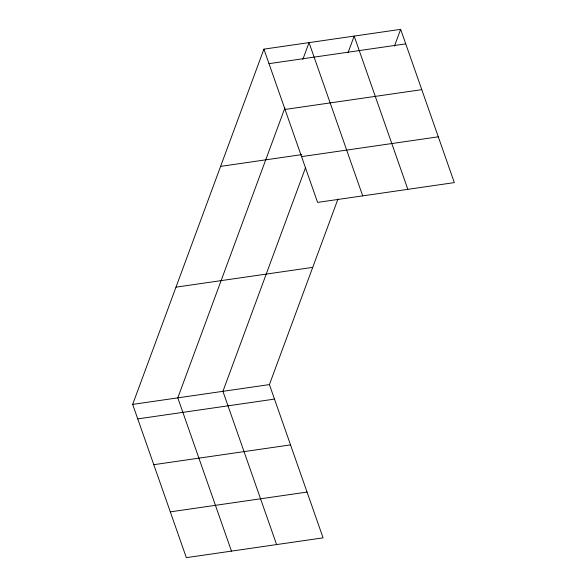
<?xml version="1.0" encoding="UTF-8"?>
<svg xmlns="http://www.w3.org/2000/svg" width="587" height="587" viewBox="0 0 587 587"><rect width="100%" height="100%" fill="white"/><g stroke="black" fill="none" stroke-linecap="round" stroke-linejoin="round"><path stroke-width="0.88" d="M337.958 199.059L269.418 384.595L323.085 537.853L186.343 557.65L132.669 404.392L263.915 49.147L400.657 29.35L454.331 182.608L317.582 202.405L263.915 49.147M284.908 107.927L177.795 397.861L231.469 551.12M302.855 59.36L309.041 42.616L362.707 195.875M305.622 167.471L222.921 391.324L276.594 544.582M347.981 52.83L354.166 36.078L407.833 189.337M394.471 46.094L400.657 29.35M268.993 63.66L405.742 43.856M285.033 109.446L421.774 89.65M220.602 166.378L301.828 154.616M301.549 156.619L438.298 136.822M175.983 287.16L312.724 267.364M132.669 404.392L269.418 384.595M137.754 418.898L274.496 399.101M153.787 464.691L290.528 444.887M170.303 511.864L307.052 492.067"/></g></svg>
